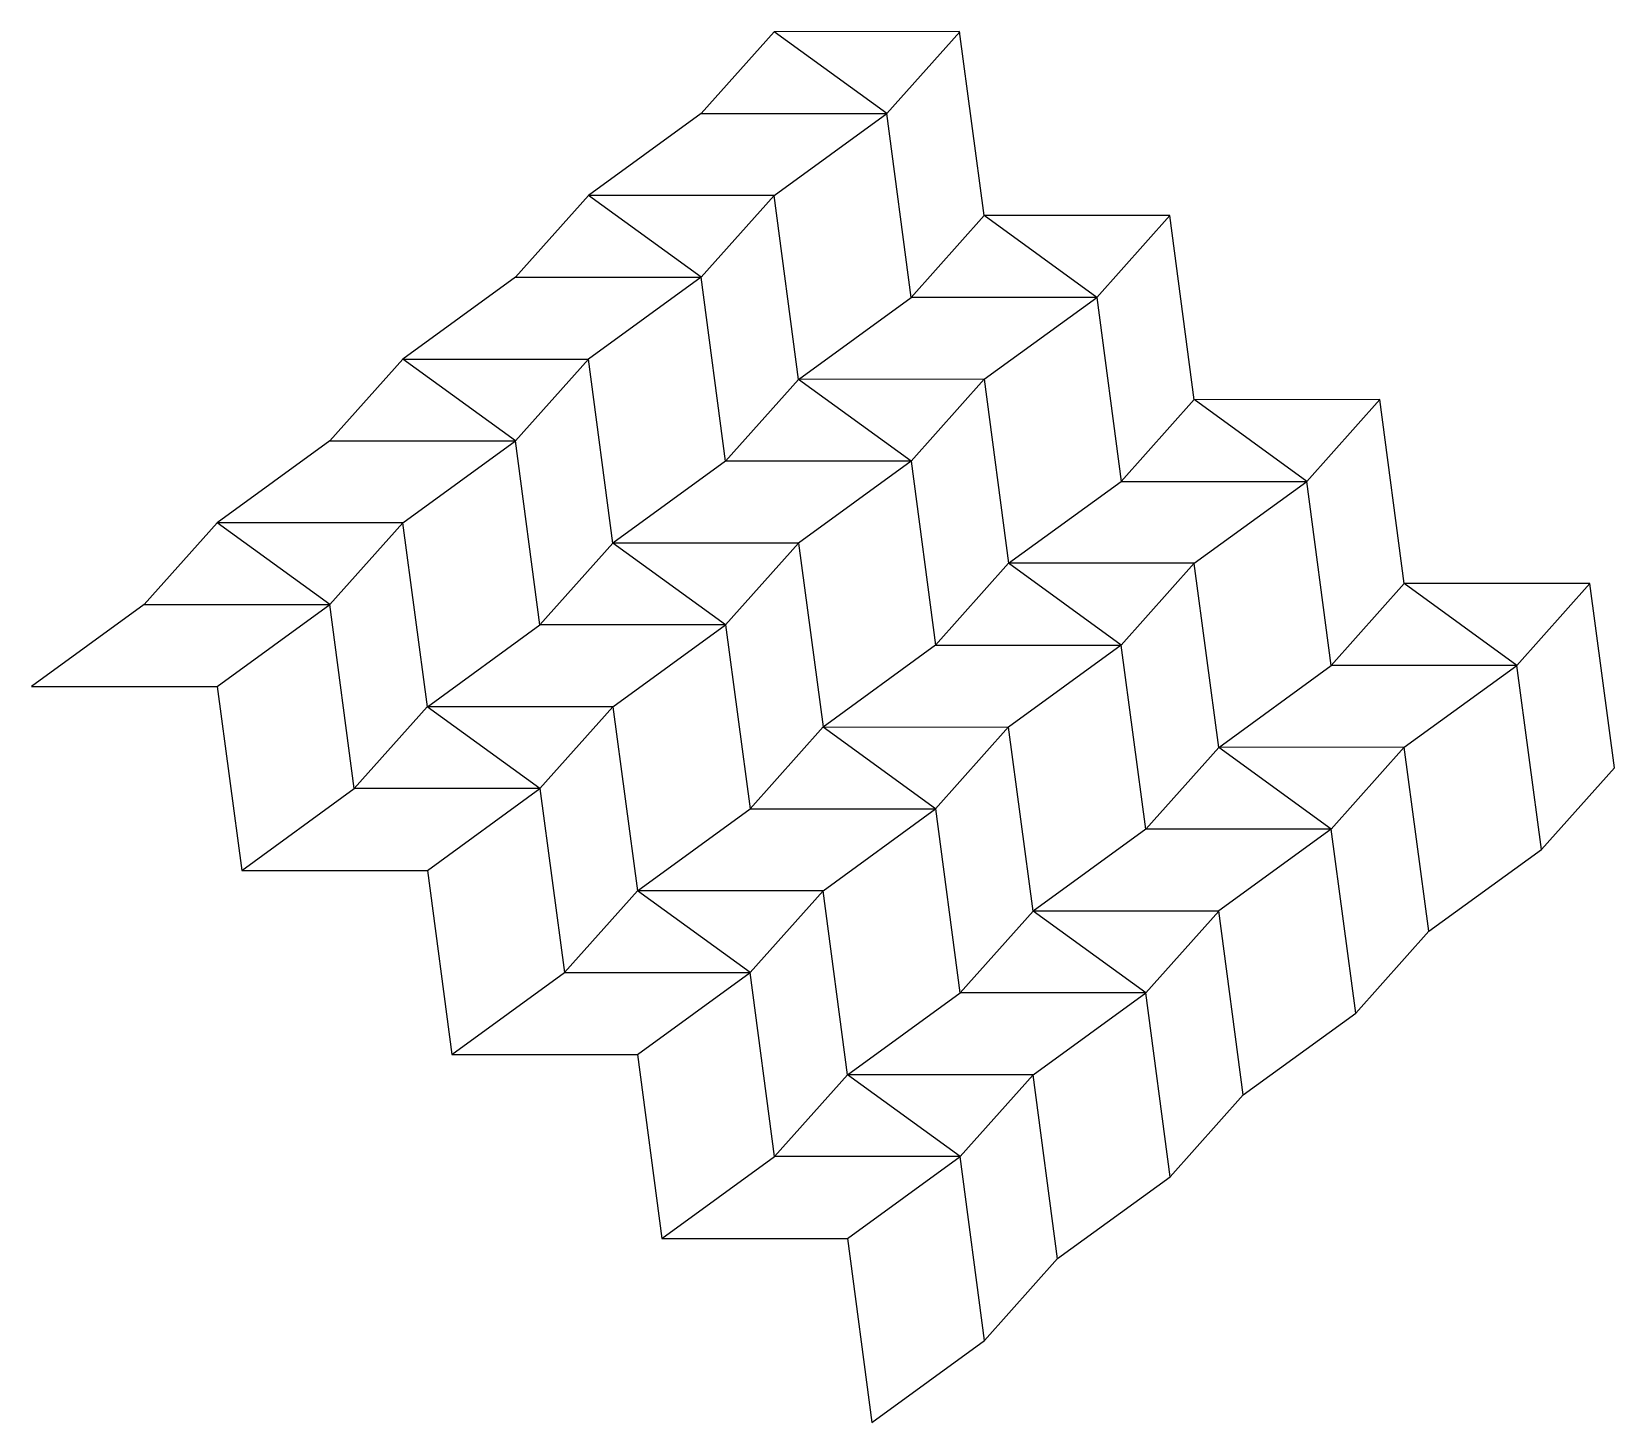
# Model space of a CAD drawing. Extents: x -40 to 45.3, y -74.9 to 0.
import ezdxf

# ---------------------------------------------------------------- set-up
doc = ezdxf.new("R2010")
doc.units = 0
for name, color, linetype in [('Mountain', 1, 'Continuous'), ('Outline', 3, 'Continuous'), ('Valley', 5, 'Continuous')]:
    doc.layers.add(name, color=color, linetype=linetype)

msp = doc.modelspace()

# ---------------------------------------------------------------- linework, layer by layer
at = {"layer": 'Mountain', "color": 1}
for p, q in [((-3.932, -4.408), (6.068, -4.408)), ((-3.932, -13.225), (-10, -8.817)), ((-3.932, -13.225), (0, -8.817)), ((7.382, -14.32), (11.314, -9.911)), ((17.382, -14.318), (11.314, -9.911)), ((17.382, -14.318), (21.314, -9.909)), ((-3.934, -13.225), (-10.001, -17.635)), ((-2.617, -23.138), (-3.934, -13.225)), ((11.315, -18.728), (17.382, -14.318)), ((17.382, -14.318), (18.7, -24.231)), ((-20, -17.634), (-10, -17.634)), ((-8.683, -27.548), (-10.001, -17.635)), ((11.315, -18.728), (1.315, -18.729)), ((11.315, -18.727), (12.632, -28.64)), ((-23.932, -22.043), (-13.932, -22.042)), ((-2.617, -23.138), (-8.684, -27.547)), ((7.383, -23.137), (-2.617, -23.138)), ((12.632, -28.64), (18.7, -24.231)), ((18.7, -24.231), (28.7, -24.23)), ((-23.931, -30.86), (-29.999, -26.451)), ((-23.931, -30.86), (-19.999, -26.451)), ((-12.615, -31.956), (-8.683, -27.548)), ((-2.616, -31.955), (-8.684, -27.547)), ((-2.616, -31.955), (1.316, -27.546)), ((8.701, -33.049), (12.632, -28.64)), ((18.701, -33.048), (12.633, -28.64)), ((18.701, -33.048), (22.633, -28.639)), ((30.018, -34.145), (33.95, -29.736)), ((40.018, -34.144), (33.95, -29.736)), ((40.018, -34.144), (43.951, -29.736)), ((-29.999, -35.268), (-23.931, -30.86)), ((-22.615, -40.773), (-23.931, -30.86)), ((-8.683, -36.364), (-2.616, -31.955)), ((-2.616, -31.954), (-1.298, -41.867)), ((18.702, -33.051), (12.636, -37.461)), ((20.02, -42.964), (18.702, -33.051)), ((33.951, -38.553), (40.018, -34.144)), ((41.334, -44.057), (40.018, -34.144)), ((-8.683, -36.364), (-18.683, -36.364)), ((-8.683, -36.364), (-7.365, -46.277)), ((2.634, -37.459), (12.634, -37.457)), ((13.954, -47.374), (12.636, -37.461)), ((33.951, -38.553), (23.951, -38.554)), ((35.266, -48.465), (33.95, -38.552)), ((-28.681, -45.184), (-22.615, -40.775)), ((-12.615, -40.772), (-22.615, -40.775)), ((-7.365, -46.277), (-1.298, -41.867)), ((-1.298, -41.868), (8.702, -41.866)), ((20.019, -42.963), (13.952, -47.371)), ((30.019, -42.962), (20.019, -42.963)), ((-11.297, -50.686), (-7.365, -46.277)), ((-1.297, -50.684), (-7.365, -46.277)), ((-1.297, -50.684), (2.635, -46.276)), ((10.023, -51.783), (13.954, -47.374)), ((20.02, -51.779), (13.952, -47.371)), ((20.02, -51.779), (23.952, -47.371)), ((-7.364, -55.093), (-1.297, -50.684)), ((0.02, -60.597), (-1.297, -50.684)), ((13.952, -56.188), (20.02, -51.779)), ((21.334, -61.69), (20.018, -51.777)), ((13.952, -56.188), (3.952, -56.188)), ((15.269, -66.101), (13.952, -56.188)), ((-6.048, -65.006), (0.02, -60.597)), ((10.02, -60.597), (0.02, -60.597))]:
    msp.add_line(p, q, dxfattribs=at)
at = {"layer": 'Outline', "color": 3}
msp.add_lwpolyline([(9.996, 0.002), (0, 0), (-3.932, -4.408), (-10, -8.817), (-13.932, -13.225), (-20, -17.634), (-23.932, -22.043), (-29.999, -26.451), (-33.932, -30.86), (-39.999, -35.269), (-29.999, -35.271), (-28.681, -45.184), (-18.681, -45.182), (-17.364, -55.095), (-7.364, -55.093), (-6.048, -65.006), (3.952, -65.005), (5.269, -74.918), (11.336, -70.51), (15.267, -66.099), (21.334, -61.69), (25.267, -57.282), (31.334, -52.873), (35.266, -48.465), (41.334, -44.057), (45.266, -39.649), (43.951, -29.736), (33.95, -29.736), (32.631, -19.823), (22.631, -19.826), (21.314, -9.909), (11.314, -9.911)], close=True, dxfattribs=at)
at = {"layer": 'Valley', "color": 5}
for p, q in [((6.068, -4.408), (0, 0)), ((6.068, -4.408), (10, 0)), ((0, -8.817), (6.068, -4.408)), ((7.382, -14.32), (6.065, -4.407)), ((0, -8.817), (-10, -8.817)), ((1.315, -18.729), (-0.002, -8.816)), ((-13.932, -13.225), (-3.932, -13.225)), ((1.315, -18.729), (7.382, -14.32)), ((17.382, -14.318), (7.382, -14.32)), ((-13.932, -22.042), (-20, -17.634)), ((-13.932, -22.042), (-10, -17.634)), ((-2.617, -23.138), (1.315, -18.729)), ((7.383, -23.137), (1.315, -18.729)), ((7.383, -23.137), (11.315, -18.728)), ((18.7, -24.231), (22.632, -19.822)), ((28.7, -24.23), (22.632, -19.822)), ((28.7, -24.232), (32.631, -19.823)), ((-19.999, -26.451), (-13.932, -22.042)), ((-12.615, -31.956), (-13.933, -22.044)), ((7.383, -23.136), (1.316, -27.546)), ((7.383, -23.136), (8.701, -33.049)), ((22.633, -28.639), (28.7, -24.23)), ((30.018, -34.145), (28.7, -24.232)), ((-19.999, -26.451), (-29.999, -26.451)), ((-18.682, -36.366), (-20, -26.453)), ((1.316, -27.546), (-8.684, -27.547)), ((1.316, -27.546), (2.634, -37.458)), ((22.633, -28.639), (12.633, -28.64)), ((23.952, -38.555), (22.634, -28.642)), ((-33.932, -30.86), (-23.931, -30.86)), ((-18.682, -36.366), (-12.615, -31.956)), ((-2.616, -31.955), (-12.616, -31.956)), ((8.701, -33.05), (2.634, -37.459)), ((8.701, -33.05), (18.701, -33.048)), ((23.952, -38.555), (30.018, -34.145)), ((40.018, -34.144), (30.018, -34.145)), ((-22.615, -40.773), (-18.683, -36.364)), ((-12.615, -40.772), (-18.683, -36.364)), ((-12.615, -40.772), (-8.683, -36.364)), ((-1.298, -41.867), (2.634, -37.458)), ((8.702, -41.866), (2.634, -37.459)), ((8.702, -41.866), (12.634, -37.457)), ((20.02, -42.964), (23.952, -38.555)), ((30.019, -42.962), (23.951, -38.554)), ((30.019, -42.962), (33.951, -38.553)), ((-18.681, -45.182), (-12.615, -40.772)), ((-12.615, -40.772), (-11.297, -50.686)), ((2.635, -46.276), (8.702, -41.866)), ((10.023, -51.783), (8.704, -41.871)), ((30.018, -42.96), (23.95, -47.369)), ((31.334, -52.873), (30.018, -42.96)), ((2.635, -46.276), (-7.365, -46.277)), ((3.956, -56.193), (2.638, -46.281)), ((23.952, -47.371), (13.952, -47.371)), ((25.267, -57.282), (23.95, -47.369)), ((-17.364, -55.095), (-11.297, -50.686)), ((-11.297, -50.686), (-1.297, -50.684)), ((3.956, -56.193), (10.023, -51.783)), ((20.02, -51.779), (10.02, -51.78)), ((0.02, -60.597), (3.952, -56.188)), ((10.02, -60.597), (3.952, -56.188)), ((10.02, -60.597), (13.952, -56.188)), ((3.952, -65.005), (10.02, -60.597)), ((11.336, -70.51), (10.02, -60.597))]:
    msp.add_line(p, q, dxfattribs=at)

doc.saveas('drawing.dxf')
